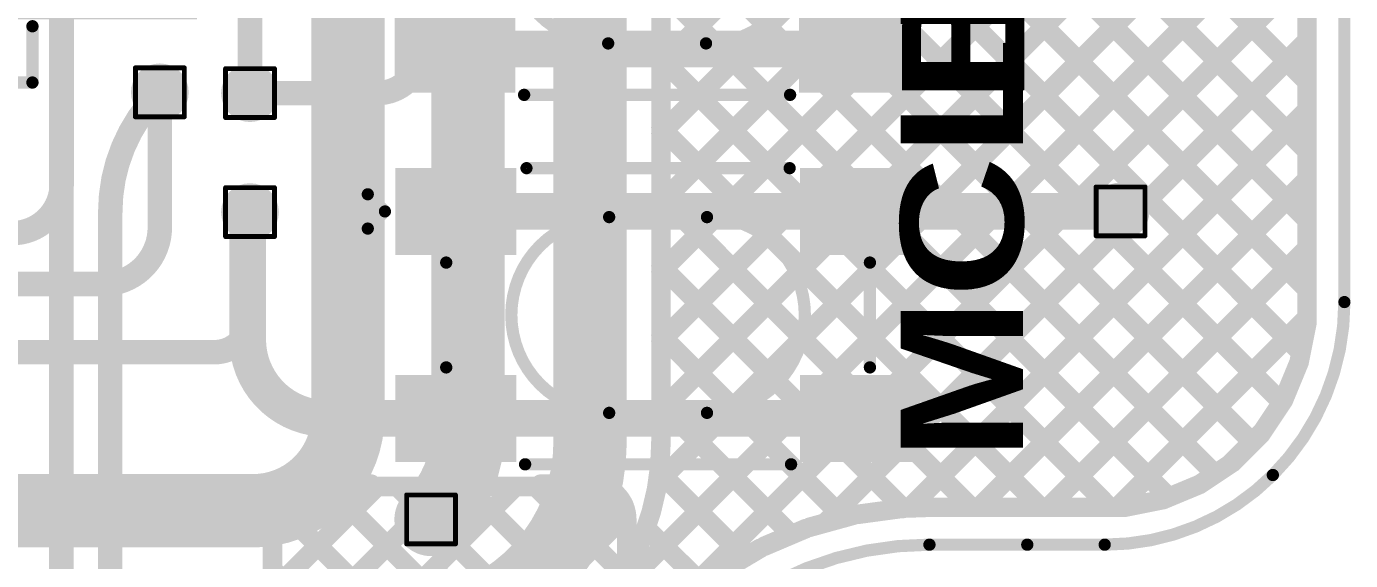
# Model space of a CAD drawing. Header units: inches. Extents: x -17 to 349, y -40 to 215.
# Drawn here: x 103.25 to 117, y 136.72 to 142.26 of the extents above; entities that cross this region are included whole.
import ezdxf

# ---------------------------------------------------------------- set-up
doc = ezdxf.new("R2010")
doc.units = ezdxf.units.IN
for name, color, linetype in [('Board Outline', 216, 'Continuous'), ('Bottom Layer', 5, 'Continuous'), ('Drill Drawing', 1, 'Continuous'), ('Top Layer', 1, 'Continuous'), ('Top Overlay', 2, 'Continuous'), ('Top Paste', 8, 'Continuous'), ('Top Solder', 216, 'Continuous'), ('Via Holes', 16, 'Continuous')]:
    doc.layers.add(name, color=color, linetype=linetype)
doc.styles.add('Arial Black_Bold', font='', dxfattribs={"height": 0.2})
doc.styles.get('Arial Black_Bold').set_extended_font_data('Arial Black', bold=True)

# ---------------------------------------------------------------- blocks, each defined once
blk = doc.blocks.new('SSOP_28_208____62')
at = {"layer": 'Top Layer'}
for points in [[(-4.325, 4.45), (-2.475, 4.45), (-2.475, 4), (-4.325, 4)], [(2.475, 4.45), (4.325, 4.45), (4.325, 4), (2.475, 4)], [(-4.325, 3.8), (-2.475, 3.8), (-2.475, 3.35), (-4.325, 3.35)], [(2.475, 3.8), (4.325, 3.8), (4.325, 3.35), (2.475, 3.35)], [(-4.325, 3.15), (-2.475, 3.15), (-2.475, 2.7), (-4.325, 2.7)], [(2.475, 3.15), (4.325, 3.15), (4.325, 2.7), (2.475, 2.7)], [(-4.325, 2.5), (-2.475, 2.5), (-2.475, 2.05), (-4.325, 2.05)], [(2.475, 2.5), (4.325, 2.5), (4.325, 2.05), (2.475, 2.05)], [(-4.325, 1.85), (-2.475, 1.85), (-2.475, 1.4), (-4.325, 1.4)], [(2.475, 1.85), (4.325, 1.85), (4.325, 1.4), (2.475, 1.4)], [(-4.325, 1.2), (-2.475, 1.2), (-2.475, 0.75), (-4.325, 0.75)], [(2.475, 1.2), (4.325, 1.2), (4.325, 0.75), (2.475, 0.75)], [(-4.325, 0.55), (-2.475, 0.55), (-2.475, 0.1), (-4.325, 0.1)], [(2.475, 0.55), (4.325, 0.55), (4.325, 0.1), (2.475, 0.1)], [(-4.325, -0.1), (-2.475, -0.1), (-2.475, -0.55), (-4.325, -0.55)], [(2.475, -0.1), (4.325, -0.1), (4.325, -0.55), (2.475, -0.55)], [(-4.325, -0.75), (-2.475, -0.75), (-2.475, -1.2), (-4.325, -1.2)], [(2.475, -0.75), (4.325, -0.75), (4.325, -1.2), (2.475, -1.2)], [(-4.325, -1.4), (-2.475, -1.4), (-2.475, -1.85), (-4.325, -1.85)], [(2.475, -1.4), (4.325, -1.4), (4.325, -1.85), (2.475, -1.85)], [(-4.325, -2.05), (-2.475, -2.05), (-2.475, -2.5), (-4.325, -2.5)], [(2.475, -2.05), (4.325, -2.05), (4.325, -2.5), (2.475, -2.5)], [(-4.325, -2.7), (-2.475, -2.7), (-2.475, -3.15), (-4.325, -3.15)], [(2.475, -2.7), (4.325, -2.7), (4.325, -3.15), (2.475, -3.15)], [(-4.325, -3.35), (-2.475, -3.35), (-2.475, -3.8), (-4.325, -3.8)], [(2.475, -3.35), (4.325, -3.35), (4.325, -3.8), (2.475, -3.8)], [(-4.325, -4), (-2.475, -4), (-2.475, -4.45), (-4.325, -4.45)], [(2.475, -4), (4.325, -4), (4.325, -4.45), (2.475, -4.45)]]:
    blk.add_hatch(color=1, dxfattribs=at).paths.add_polyline_path(points)
at = {"layer": 'Top Overlay'}
blk.add_hatch(color=2, dxfattribs=at).paths.add_polyline_path([(-2.362, 3.988), (-2.108, 3.988), (-2.108, 4.445), (-2.362, 4.445)])
at = {"layer": 'Top Paste'}
for points in [[(-4.325, 4.45), (-2.475, 4.45), (-2.475, 4), (-4.325, 4)], [(2.475, 4.45), (4.325, 4.45), (4.325, 4), (2.475, 4)], [(-4.325, 3.8), (-2.475, 3.8), (-2.475, 3.35), (-4.325, 3.35)], [(2.475, 3.8), (4.325, 3.8), (4.325, 3.35), (2.475, 3.35)], [(-4.325, 3.15), (-2.475, 3.15), (-2.475, 2.7), (-4.325, 2.7)], [(2.475, 3.15), (4.325, 3.15), (4.325, 2.7), (2.475, 2.7)], [(-4.325, 2.5), (-2.475, 2.5), (-2.475, 2.05), (-4.325, 2.05)], [(2.475, 2.5), (4.325, 2.5), (4.325, 2.05), (2.475, 2.05)], [(-4.325, 1.85), (-2.475, 1.85), (-2.475, 1.4), (-4.325, 1.4)], [(2.475, 1.85), (4.325, 1.85), (4.325, 1.4), (2.475, 1.4)], [(-4.325, 1.2), (-2.475, 1.2), (-2.475, 0.75), (-4.325, 0.75)], [(2.475, 1.2), (4.325, 1.2), (4.325, 0.75), (2.475, 0.75)], [(-4.325, 0.55), (-2.475, 0.55), (-2.475, 0.1), (-4.325, 0.1)], [(2.475, 0.55), (4.325, 0.55), (4.325, 0.1), (2.475, 0.1)], [(-4.325, -0.1), (-2.475, -0.1), (-2.475, -0.55), (-4.325, -0.55)], [(2.475, -0.1), (4.325, -0.1), (4.325, -0.55), (2.475, -0.55)], [(-4.325, -0.75), (-2.475, -0.75), (-2.475, -1.2), (-4.325, -1.2)], [(2.475, -0.75), (4.325, -0.75), (4.325, -1.2), (2.475, -1.2)], [(-4.325, -1.4), (-2.475, -1.4), (-2.475, -1.85), (-4.325, -1.85)], [(2.475, -1.4), (4.325, -1.4), (4.325, -1.85), (2.475, -1.85)], [(-4.325, -2.05), (-2.475, -2.05), (-2.475, -2.5), (-4.325, -2.5)], [(2.475, -2.05), (4.325, -2.05), (4.325, -2.5), (2.475, -2.5)], [(-4.325, -2.7), (-2.475, -2.7), (-2.475, -3.15), (-4.325, -3.15)], [(2.475, -2.7), (4.325, -2.7), (4.325, -3.15), (2.475, -3.15)], [(-4.325, -3.35), (-2.475, -3.35), (-2.475, -3.8), (-4.325, -3.8)], [(2.475, -3.35), (4.325, -3.35), (4.325, -3.8), (2.475, -3.8)], [(-4.325, -4), (-2.475, -4), (-2.475, -4.45), (-4.325, -4.45)], [(2.475, -4), (4.325, -4), (4.325, -4.45), (2.475, -4.45)]]:
    blk.add_hatch(color=8, dxfattribs=at).paths.add_polyline_path(points)
at = {"layer": 'Top Solder'}
for points in [[(-4.427, 4.552), (-2.373, 4.552), (-2.373, 3.898), (-4.427, 3.898)], [(2.373, 4.552), (4.427, 4.552), (4.427, 3.898), (2.373, 3.898)], [(-4.427, 3.902), (-2.373, 3.902), (-2.373, 3.248), (-4.427, 3.248)], [(2.373, 3.902), (4.427, 3.902), (4.427, 3.248), (2.373, 3.248)], [(-4.427, 3.252), (-2.373, 3.252), (-2.373, 2.598), (-4.427, 2.598)], [(2.373, 3.252), (4.427, 3.252), (4.427, 2.598), (2.373, 2.598)], [(-4.427, 2.602), (-2.373, 2.602), (-2.373, 1.948), (-4.427, 1.948)], [(2.373, 2.602), (4.427, 2.602), (4.427, 1.948), (2.373, 1.948)], [(-4.427, 1.952), (-2.373, 1.952), (-2.373, 1.298), (-4.427, 1.298)], [(2.373, 1.952), (4.427, 1.952), (4.427, 1.298), (2.373, 1.298)], [(-4.427, 1.302), (-2.373, 1.302), (-2.373, 0.648), (-4.427, 0.648)], [(2.373, 1.302), (4.427, 1.302), (4.427, 0.648), (2.373, 0.648)], [(-4.427, 0.652), (-2.373, 0.652), (-2.373, -0.002), (-4.427, -0.002)], [(2.373, 0.652), (4.427, 0.652), (4.427, -0.002), (2.373, -0.002)], [(-4.427, 0.002), (-2.373, 0.002), (-2.373, -0.652), (-4.427, -0.652)], [(2.373, 0.002), (4.427, 0.002), (4.427, -0.652), (2.373, -0.652)], [(-4.427, -0.648), (-2.373, -0.648), (-2.373, -1.302), (-4.427, -1.302)], [(2.373, -0.648), (4.427, -0.648), (4.427, -1.302), (2.373, -1.302)], [(-4.427, -1.298), (-2.373, -1.298), (-2.373, -1.952), (-4.427, -1.952)], [(2.373, -1.298), (4.427, -1.298), (4.427, -1.952), (2.373, -1.952)], [(-4.427, -1.948), (-2.373, -1.948), (-2.373, -2.602), (-4.427, -2.602)], [(2.373, -1.948), (4.427, -1.948), (4.427, -2.602), (2.373, -2.602)], [(-4.427, -2.598), (-2.373, -2.598), (-2.373, -3.252), (-4.427, -3.252)], [(2.373, -2.598), (4.427, -2.598), (4.427, -3.252), (2.373, -3.252)], [(-4.427, -3.248), (-2.373, -3.248), (-2.373, -3.902), (-4.427, -3.902)], [(2.373, -3.248), (4.427, -3.248), (4.427, -3.902), (2.373, -3.902)], [(-4.427, -3.898), (-2.373, -3.898), (-2.373, -4.552), (-4.427, -4.552)], [(2.373, -3.898), (4.427, -3.898), (4.427, -4.552), (2.373, -4.552)]]:
    blk.add_hatch(color=216, dxfattribs=at).paths.add_polyline_path(points)
at = {"layer": 'Top Overlay'}
for points in [[(-2.718, 5.207, 0.127, 0.127, 0), (2.718, 5.207, 0.127, 0.127, 0)], [(-2.718, 4.623, 0.127, 0.127, 0), (-2.718, 5.207, 0.127, 0.127, 0)], [(2.718, 4.623, 0.127, 0.127, 0), (2.718, 5.207, 0.127, 0.127, 0)], [(-4.699, 4.115, 0.2, 0.2, 0), (-4.699, 4.369, 0.2, 0.2, 0)], [(-4.699, 4.369, 0.2, 0.2, 0), (-4.572, 4.242, 0.2, 0.2, 0)], [(-4.699, 4.115, 0.2, 0.2, 0), (-4.572, 4.242, 0.2, 0.2, 0)], [(-2.718, -5.207, 0.127, 0.127, 0), (-2.718, -4.623, 0.127, 0.127, 0)], [(2.718, -5.207, 0.127, 0.127, 0), (2.718, -4.623, 0.127, 0.127, 0)], [(-2.718, -5.207, 0.127, 0.127, 0), (2.718, -5.207, 0.127, 0.127, 0)]]:
    blk.add_lwpolyline(points, format="xyseb", dxfattribs=at)
for points in [[(-2.75, 5.207, 0.0635, 0.0635, 1), (-2.686, 5.207, 0.0635, 0.0635, 1)], [(-2.75, 5.207, 0.0635, 0.0635, 1), (-2.686, 5.207, 0.0635, 0.0635, 1)], [(2.686, 5.207, 0.0635, 0.0635, 1), (2.75, 5.207, 0.0635, 0.0635, 1)], [(2.686, 5.207, 0.0635, 0.0635, 1), (2.75, 5.207, 0.0635, 0.0635, 1)], [(-2.75, 4.623, 0.0635, 0.0635, 1), (-2.686, 4.623, 0.0635, 0.0635, 1)], [(2.686, 4.623, 0.0635, 0.0635, 1), (2.75, 4.623, 0.0635, 0.0635, 1)], [(-4.749, 4.369, 0.1, 0.1, 1), (-4.649, 4.369, 0.1, 0.1, 1)], [(-4.749, 4.369, 0.1, 0.1, 1), (-4.649, 4.369, 0.1, 0.1, 1)], [(-4.622, 4.242, 0.1, 0.1, 1), (-4.522, 4.242, 0.1, 0.1, 1)], [(-4.622, 4.242, 0.1, 0.1, 1), (-4.522, 4.242, 0.1, 0.1, 1)], [(-4.749, 4.115, 0.1, 0.1, 1), (-4.649, 4.115, 0.1, 0.1, 1)], [(-4.749, 4.115, 0.1, 0.1, 1), (-4.649, 4.115, 0.1, 0.1, 1)], [(-2.75, -4.623, 0.0635, 0.0635, 1), (-2.686, -4.623, 0.0635, 0.0635, 1)], [(2.686, -4.623, 0.0635, 0.0635, 1), (2.75, -4.623, 0.0635, 0.0635, 1)], [(-2.75, -5.207, 0.0635, 0.0635, 1), (-2.686, -5.207, 0.0635, 0.0635, 1)], [(-2.75, -5.207, 0.0635, 0.0635, 1), (-2.686, -5.207, 0.0635, 0.0635, 1)], [(2.686, -5.207, 0.0635, 0.0635, 1), (2.75, -5.207, 0.0635, 0.0635, 1)], [(2.686, -5.207, 0.0635, 0.0635, 1), (2.75, -5.207, 0.0635, 0.0635, 1)]]:
    blk.add_lwpolyline(points, format="xyseb", close=True, dxfattribs=at)
blk = doc.blocks.new('PTS810SJK250SMTR_LFS_72')
at = {"layer": 'Top Layer'}
for points in [[(-2.625, 1.425), (-1.575, 1.425), (-1.575, 0.725), (-2.625, 0.725)], [(1.575, 1.425), (2.625, 1.425), (2.625, 0.725), (1.575, 0.725)], [(-2.625, -0.725), (-1.575, -0.725), (-1.575, -1.425), (-2.625, -1.425)], [(1.575, -0.725), (2.625, -0.725), (2.625, -1.425), (1.575, -1.425)]]:
    blk.add_hatch(color=1, dxfattribs=at).paths.add_polyline_path(points)
at = {"layer": 'Top Paste'}
for points in [[(-2.625, 1.425), (-1.575, 1.425), (-1.575, 0.725), (-2.625, 0.725)], [(1.575, 1.425), (2.625, 1.425), (2.625, 0.725), (1.575, 0.725)], [(-2.625, -0.725), (-1.575, -0.725), (-1.575, -1.425), (-2.625, -1.425)], [(1.575, -0.725), (2.625, -0.725), (2.625, -1.425), (1.575, -1.425)]]:
    blk.add_hatch(color=8, dxfattribs=at).paths.add_polyline_path(points)
at = {"layer": 'Top Solder'}
for points in [[(-2.727, 1.527), (-1.473, 1.527), (-1.473, 0.623), (-2.727, 0.623)], [(1.473, 1.527), (2.727, 1.527), (2.727, 0.623), (1.473, 0.623)], [(-2.727, -0.623), (-1.473, -0.623), (-1.473, -1.527), (-2.727, -1.527)], [(1.473, -0.623), (2.727, -0.623), (2.727, -1.527), (1.473, -1.527)]]:
    blk.add_hatch(color=216, dxfattribs=at).paths.add_polyline_path(points)
at = {"layer": 'Top Overlay'}
for points in [[(-1.366, 1.524, 0.127, 0.127, 0), (1.366, 1.524, 0.127, 0.127, 0)], [(-3.014, 1.253, 0.127, 0.127, 0), (-2.837, 1.075, 0.127, 0.127, 0)], [(-3.014, 0.897, 0.127, 0.127, 0), (-3.014, 1.253, 0.127, 0.127, 0)], [(-3.014, 0.897, 0.127, 0.127, 0), (-2.837, 1.075, 0.127, 0.127, 0)], [(-0.508, -1.016, 0.127, 0.127, -1), (-0.508, 1.016, 0.127, 0.127, 0)], [(-0.508, 1.016, 0.127, 0.127, 0), (0.508, 1.016, 0.127, 0.127, 0)], [(0.508, 1.016, 0.127, 0.127, -1), (0.508, -1.016, 0.127, 0.127, 0)], [(-2.2, -0.544, 0.127, 0.127, 0), (-2.2, 0.544, 0.127, 0.127, 0)], [(2.2, -0.544, 0.127, 0.127, 0), (2.2, 0.544, 0.127, 0.127, 0)], [(-0.508, -1.016, 0.127, 0.127, 0), (0.508, -1.016, 0.127, 0.127, 0)], [(-1.381, -1.55, 0.127, 0.127, 0), (1.381, -1.55, 0.127, 0.127, 0)]]:
    blk.add_lwpolyline(points, format="xyseb", dxfattribs=at)
for points in [[(-1.398, 1.524, 0.0635, 0.0635, 1), (-1.335, 1.524, 0.0635, 0.0635, 1)], [(1.335, 1.524, 0.0635, 0.0635, 1), (1.398, 1.524, 0.0635, 0.0635, 1)], [(-3.046, 1.253, 0.0635, 0.0635, 1), (-2.983, 1.253, 0.0635, 0.0635, 1)], [(-3.046, 1.253, 0.0635, 0.0635, 1), (-2.983, 1.253, 0.0635, 0.0635, 1)], [(-2.868, 1.075, 0.0635, 0.0635, 1), (-2.805, 1.075, 0.0635, 0.0635, 1)], [(-2.868, 1.075, 0.0635, 0.0635, 1), (-2.805, 1.075, 0.0635, 0.0635, 1)], [(-0.54, 1.016, 0.0635, 0.0635, 1), (-0.476, 1.016, 0.0635, 0.0635, 1)], [(-0.54, 1.016, 0.0635, 0.0635, 1), (-0.476, 1.016, 0.0635, 0.0635, 1)], [(0.476, 1.016, 0.0635, 0.0635, 1), (0.54, 1.016, 0.0635, 0.0635, 1)], [(0.476, 1.016, 0.0635, 0.0635, 1), (0.54, 1.016, 0.0635, 0.0635, 1)], [(-3.046, 0.897, 0.0635, 0.0635, 1), (-2.983, 0.897, 0.0635, 0.0635, 1)], [(-3.046, 0.897, 0.0635, 0.0635, 1), (-2.983, 0.897, 0.0635, 0.0635, 1)], [(-2.232, 0.544, 0.0635, 0.0635, 1), (-2.168, 0.544, 0.0635, 0.0635, 1)], [(2.168, 0.544, 0.0635, 0.0635, 1), (2.232, 0.544, 0.0635, 0.0635, 1)], [(-2.232, -0.544, 0.0635, 0.0635, 1), (-2.168, -0.544, 0.0635, 0.0635, 1)], [(2.168, -0.544, 0.0635, 0.0635, 1), (2.232, -0.544, 0.0635, 0.0635, 1)], [(-0.54, -1.016, 0.0635, 0.0635, 1), (-0.476, -1.016, 0.0635, 0.0635, 1)], [(-0.54, -1.016, 0.0635, 0.0635, 1), (-0.476, -1.016, 0.0635, 0.0635, 1)], [(0.476, -1.016, 0.0635, 0.0635, 1), (0.54, -1.016, 0.0635, 0.0635, 1)], [(0.476, -1.016, 0.0635, 0.0635, 1), (0.54, -1.016, 0.0635, 0.0635, 1)], [(-1.413, -1.55, 0.0635, 0.0635, 1), (-1.349, -1.55, 0.0635, 0.0635, 1)], [(1.349, -1.55, 0.0635, 0.0635, 1), (1.413, -1.55, 0.0635, 0.0635, 1)]]:
    blk.add_lwpolyline(points, format="xyseb", close=True, dxfattribs=at)
blk = doc.blocks.new('PTS810SJK250SMTR_LFS_73')
at = {"layer": 'Top Layer'}
for points in [[(-2.625, 1.425), (-1.575, 1.425), (-1.575, 0.725), (-2.625, 0.725)], [(1.575, 1.425), (2.625, 1.425), (2.625, 0.725), (1.575, 0.725)], [(-2.625, -0.725), (-1.575, -0.725), (-1.575, -1.425), (-2.625, -1.425)], [(1.575, -0.725), (2.625, -0.725), (2.625, -1.425), (1.575, -1.425)]]:
    blk.add_hatch(color=1, dxfattribs=at).paths.add_polyline_path(points)
at = {"layer": 'Top Paste'}
for points in [[(-2.625, 1.425), (-1.575, 1.425), (-1.575, 0.725), (-2.625, 0.725)], [(1.575, 1.425), (2.625, 1.425), (2.625, 0.725), (1.575, 0.725)], [(-2.625, -0.725), (-1.575, -0.725), (-1.575, -1.425), (-2.625, -1.425)], [(1.575, -0.725), (2.625, -0.725), (2.625, -1.425), (1.575, -1.425)]]:
    blk.add_hatch(color=8, dxfattribs=at).paths.add_polyline_path(points)
at = {"layer": 'Top Solder'}
for points in [[(-2.727, 1.527), (-1.473, 1.527), (-1.473, 0.623), (-2.727, 0.623)], [(1.473, 1.527), (2.727, 1.527), (2.727, 0.623), (1.473, 0.623)], [(-2.727, -0.623), (-1.473, -0.623), (-1.473, -1.527), (-2.727, -1.527)], [(1.473, -0.623), (2.727, -0.623), (2.727, -1.527), (1.473, -1.527)]]:
    blk.add_hatch(color=216, dxfattribs=at).paths.add_polyline_path(points)
at = {"layer": 'Top Overlay'}
for points in [[(-1.366, 1.524, 0.127, 0.127, 0), (1.366, 1.524, 0.127, 0.127, 0)], [(-3.014, 0.897, 0.127, 0.127, 0), (-3.014, 1.253, 0.127, 0.127, 0)], [(-3.014, 1.253, 0.127, 0.127, 0), (-2.837, 1.075, 0.127, 0.127, 0)], [(-3.014, 0.897, 0.127, 0.127, 0), (-2.837, 1.075, 0.127, 0.127, 0)], [(-0.508, -1.016, 0.127, 0.127, -1), (-0.508, 1.016, 0.127, 0.127, 0)], [(-0.508, 1.016, 0.127, 0.127, 0), (0.508, 1.016, 0.127, 0.127, 0)], [(0.508, 1.016, 0.127, 0.127, -1), (0.508, -1.016, 0.127, 0.127, 0)], [(-2.2, -0.544, 0.127, 0.127, 0), (-2.2, 0.544, 0.127, 0.127, 0)], [(2.2, -0.544, 0.127, 0.127, 0), (2.2, 0.544, 0.127, 0.127, 0)], [(-0.508, -1.016, 0.127, 0.127, 0), (0.508, -1.016, 0.127, 0.127, 0)], [(-1.381, -1.55, 0.127, 0.127, 0), (1.381, -1.55, 0.127, 0.127, 0)]]:
    blk.add_lwpolyline(points, format="xyseb", dxfattribs=at)
for points in [[(-1.398, 1.524, 0.0635, 0.0635, 1), (-1.335, 1.524, 0.0635, 0.0635, 1)], [(1.335, 1.524, 0.0635, 0.0635, 1), (1.398, 1.524, 0.0635, 0.0635, 1)], [(-3.046, 1.253, 0.0635, 0.0635, 1), (-2.983, 1.253, 0.0635, 0.0635, 1)], [(-3.046, 1.253, 0.0635, 0.0635, 1), (-2.983, 1.253, 0.0635, 0.0635, 1)], [(-2.868, 1.075, 0.0635, 0.0635, 1), (-2.805, 1.075, 0.0635, 0.0635, 1)], [(-2.868, 1.075, 0.0635, 0.0635, 1), (-2.805, 1.075, 0.0635, 0.0635, 1)], [(-0.54, 1.016, 0.0635, 0.0635, 1), (-0.476, 1.016, 0.0635, 0.0635, 1)], [(-0.54, 1.016, 0.0635, 0.0635, 1), (-0.476, 1.016, 0.0635, 0.0635, 1)], [(0.476, 1.016, 0.0635, 0.0635, 1), (0.54, 1.016, 0.0635, 0.0635, 1)], [(0.476, 1.016, 0.0635, 0.0635, 1), (0.54, 1.016, 0.0635, 0.0635, 1)], [(-3.046, 0.897, 0.0635, 0.0635, 1), (-2.983, 0.897, 0.0635, 0.0635, 1)], [(-3.046, 0.897, 0.0635, 0.0635, 1), (-2.983, 0.897, 0.0635, 0.0635, 1)], [(-2.232, 0.544, 0.0635, 0.0635, 1), (-2.168, 0.544, 0.0635, 0.0635, 1)], [(2.168, 0.544, 0.0635, 0.0635, 1), (2.232, 0.544, 0.0635, 0.0635, 1)], [(-2.232, -0.544, 0.0635, 0.0635, 1), (-2.168, -0.544, 0.0635, 0.0635, 1)], [(2.168, -0.544, 0.0635, 0.0635, 1), (2.232, -0.544, 0.0635, 0.0635, 1)], [(-0.54, -1.016, 0.0635, 0.0635, 1), (-0.476, -1.016, 0.0635, 0.0635, 1)], [(-0.54, -1.016, 0.0635, 0.0635, 1), (-0.476, -1.016, 0.0635, 0.0635, 1)], [(0.476, -1.016, 0.0635, 0.0635, 1), (0.54, -1.016, 0.0635, 0.0635, 1)], [(0.476, -1.016, 0.0635, 0.0635, 1), (0.54, -1.016, 0.0635, 0.0635, 1)], [(-1.413, -1.55, 0.0635, 0.0635, 1), (-1.349, -1.55, 0.0635, 0.0635, 1)], [(1.349, -1.55, 0.0635, 0.0635, 1), (1.413, -1.55, 0.0635, 0.0635, 1)]]:
    blk.add_lwpolyline(points, format="xyseb", close=True, dxfattribs=at)

msp = doc.modelspace()

# ---------------------------------------------------------------- hatches: boundary and pattern name
at = {"layer": 'Bottom Layer'}
h = msp.add_hatch(color=5, dxfattribs=at)
edge = h.paths.add_edge_path()
edge.add_arc((104.635, 141.58), 0.3, 0, 360)
h = msp.add_hatch(color=5, dxfattribs=at)
edge = h.paths.add_edge_path()
edge.add_arc((105.571, 141.572), 0.3, 0, 360)
h = msp.add_hatch(color=5, dxfattribs=at)
edge = h.paths.add_edge_path()
edge.add_arc((105.571, 140.337), 0.3, 0, 360)
h = msp.add_hatch(color=5, dxfattribs=at)
edge = h.paths.add_edge_path()
edge.add_arc((114.612, 140.344), 0.3, 0, 360)
h = msp.add_hatch(color=5, dxfattribs=at)
edge = h.paths.add_edge_path()
edge.add_arc((107.452, 137.147), 0.3, 0, 360)
at = {"layer": 'Top Layer'}
h = msp.add_hatch(color=1, dxfattribs=at)
edge = h.paths.add_edge_path()
edge.add_arc((104.635, 141.58), 0.3, 0, 360)
h = msp.add_hatch(color=1, dxfattribs=at)
edge = h.paths.add_edge_path()
edge.add_arc((105.571, 141.572), 0.3, 0, 360)
h = msp.add_hatch(color=1, dxfattribs=at)
edge = h.paths.add_edge_path()
edge.add_arc((105.571, 140.337), 0.3, 0, 360)
h = msp.add_hatch(color=1, dxfattribs=at)
edge = h.paths.add_edge_path()
edge.add_arc((114.612, 140.344), 0.3, 0, 360)
h = msp.add_hatch(color=1, dxfattribs=at)
edge = h.paths.add_edge_path()
edge.add_arc((107.452, 137.147), 0.3, 0, 360)
at = {"layer": 'Via Holes'}
h = msp.add_hatch(color=7, dxfattribs=at)
edge = h.paths.add_edge_path()
edge.add_arc((104.635, 141.58), 0.15, 0, 360)
h = msp.add_hatch(color=7, dxfattribs=at)
edge = h.paths.add_edge_path()
edge.add_arc((105.571, 141.572), 0.15, 0, 360)
h = msp.add_hatch(color=7, dxfattribs=at)
edge = h.paths.add_edge_path()
edge.add_arc((105.571, 140.337), 0.15, 0, 360)
h = msp.add_hatch(color=7, dxfattribs=at)
edge = h.paths.add_edge_path()
edge.add_arc((114.612, 140.344), 0.15, 0, 360)
h = msp.add_hatch(color=7, dxfattribs=at)
edge = h.paths.add_edge_path()
edge.add_arc((107.452, 137.147), 0.15, 0, 360)

# ---------------------------------------------------------------- linework, layer by layer
at = {"layer": 'Board Outline'}
for points in [[(116.936, 139.403, 0.127, 0.127, 0), (116.936, 159.316, 0.127, 0.127, 0)], [(116.936, 139.403, 0.127, 0.127, -0.198912), (116.193, 137.608, 0.127, 0.127, 0)], [(116.193, 137.608, 0.127, 0.127, -0.198912), (114.447, 136.885, 0.127, 0.127, 0)], [(116.193, 137.608, 0.127, 0.127, 0), (116.193, 137.608, 0.127, 0.127, 0)], [(109.172, 133.302, 0.127, 0.127, -0.424824), (112.627, 136.885, 0.127, 0.127, 0)], [(112.627, 136.885, 0.127, 0.127, 0), (113.643, 136.885, 0.127, 0.127, 0)], [(113.643, 136.885, 0.127, 0.127, 0), (114.447, 136.885, 0.127, 0.127, 0)]]:
    msp.add_lwpolyline(points, format="xyseb", dxfattribs=at)
for points in [[(116.905, 139.403, 0.0635, 0.0635, 1), (116.968, 139.403, 0.0635, 0.0635, 1)], [(116.905, 139.403, 0.0635, 0.0635, 1), (116.968, 139.403, 0.0635, 0.0635, 1)], [(116.161, 137.608, 0.0635, 0.0635, 1), (116.225, 137.608, 0.0635, 0.0635, 1)], [(116.161, 137.608, 0.0635, 0.0635, 1), (116.225, 137.608, 0.0635, 0.0635, 1)], [(116.161, 137.608, 0.0635, 0.0635, 1), (116.225, 137.608, 0.0635, 0.0635, 1)], [(116.161, 137.608, 0.0635, 0.0635, 1), (116.225, 137.608, 0.0635, 0.0635, 1)], [(112.595, 136.885, 0.0635, 0.0635, 1), (112.659, 136.885, 0.0635, 0.0635, 1)], [(112.595, 136.885, 0.0635, 0.0635, 1), (112.659, 136.885, 0.0635, 0.0635, 1)], [(113.611, 136.885, 0.0635, 0.0635, 1), (113.675, 136.885, 0.0635, 0.0635, 1)], [(113.611, 136.885, 0.0635, 0.0635, 1), (113.675, 136.885, 0.0635, 0.0635, 1)], [(114.415, 136.885, 0.0635, 0.0635, 1), (114.479, 136.885, 0.0635, 0.0635, 1)], [(114.415, 136.885, 0.0635, 0.0635, 1), (114.479, 136.885, 0.0635, 0.0635, 1)]]:
    msp.add_lwpolyline(points, format="xyseb", close=True, dxfattribs=at)
at = {"layer": 'Bottom Layer'}
for points in [[(116.548, 159.316, 0.203, 0.203, 0), (116.548, 139.403, 0.203, 0.203, 0)], [(107.835, 138.072, 0.762, 0.762, 0), (107.835, 151.112, 0.762, 0.762, 0)], [(109.103, 137.952, 0.762, 0.762, 0), (109.103, 149.932, 0.762, 0.762, 0)], [(109.839, 137.952, 0.203, 0.203, 0), (109.839, 149.932, 0.203, 0.203, 0)], [(109.839, 141.872, 0.203, 0.203, 0), (116.548, 148.581, 0.203, 0.203, 0)], [(109.839, 148.399, 0.203, 0.203, 0), (116.548, 141.69, 0.203, 0.203, 0)], [(109.839, 141.154, 0.203, 0.203, 0), (116.548, 147.862, 0.203, 0.203, 0)], [(109.839, 147.681, 0.203, 0.203, 0), (116.548, 140.972, 0.203, 0.203, 0)], [(109.839, 140.435, 0.203, 0.203, 0), (116.548, 147.144, 0.203, 0.203, 0)], [(109.839, 140.435, 0.203, 0.203, 0), (116.548, 147.144, 0.203, 0.203, 0)], [(109.839, 146.962, 0.203, 0.203, 0), (116.548, 140.254, 0.203, 0.203, 0)], [(109.839, 139.717, 0.203, 0.203, 0), (116.548, 146.425, 0.203, 0.203, 0)], [(109.839, 146.244, 0.203, 0.203, 0), (116.548, 139.535, 0.203, 0.203, 0)], [(109.839, 138.998, 0.203, 0.203, 0), (116.548, 145.707, 0.203, 0.203, 0)], [(109.839, 145.525, 0.203, 0.203, 0), (116.486, 138.879, 0.203, 0.203, 0)], [(109.839, 138.28, 0.203, 0.203, 0), (116.548, 144.989, 0.203, 0.203, 0)], [(109.839, 144.807, 0.203, 0.203, 0), (116.287, 138.36, 0.203, 0.203, 0)], [(106.588, 138.22, 0.762, 0.762, 0), (106.588, 144.179, 0.762, 0.762, 0)], [(109.805, 137.528, 0.203, 0.203, 0), (116.548, 144.27, 0.203, 0.203, 0)], [(109.839, 144.089, 0.203, 0.203, 0), (115.982, 137.946, 0.203, 0.203, 0)], [(105.777, 132.78, 0.203, 0.203, 0), (116.548, 143.552, 0.203, 0.203, 0)], [(109.839, 143.37, 0.203, 0.203, 0), (115.593, 137.617, 0.203, 0.203, 0)], [(105.777, 132.062, 0.203, 0.203, 0), (116.548, 142.833, 0.203, 0.203, 0)], [(109.839, 142.652, 0.203, 0.203, 0), (115.113, 137.378, 0.203, 0.203, 0)], [(103.616, 140.631, 0.254, 0.254, 0), (103.616, 142.473, 0.254, 0.254, 0)], [(105.571, 141.572, 0.254, 0.254, 0), (105.571, 142.473, 0.254, 0.254, 0)], [(111.543, 137.11, 0.203, 0.203, 0), (116.548, 142.115, 0.203, 0.203, 0)], [(109.839, 141.933, 0.203, 0.203, 0), (114.5, 137.273, 0.203, 0.203, 0)], [(104.635, 140.178, 0.254, 0.254, 0), (104.635, 141.58, 0.254, 0.254, 0)], [(112.418, 137.266, 0.203, 0.203, 0), (116.548, 141.396, 0.203, 0.203, 0)], [(109.839, 141.215, 0.203, 0.203, 0), (113.781, 137.273, 0.203, 0.203, 0)], [(103.616, 140.631, 0.254, 0.254, -0.414214), (103.104, 140.119, 0.254, 0.254, 0)], [(113.143, 137.273, 0.203, 0.203, 0), (116.548, 140.678, 0.203, 0.203, 0)], [(109.839, 140.496, 0.203, 0.203, 0), (113.063, 137.273, 0.203, 0.203, 0)], [(105.571, 139.251, 0.254, 0.254, 0), (105.571, 140.337, 0.254, 0.254, 0)], [(104.635, 140.178, 0.254, 0.254, -0.414214), (104.047, 139.59, 0.254, 0.254, 0)], [(113.861, 137.273, 0.203, 0.203, 0), (116.548, 139.96, 0.203, 0.203, 0)], [(109.839, 139.778, 0.203, 0.203, 0), (112.356, 137.261, 0.203, 0.203, 0)], [(97.91, 139.59, 0.254, 0.254, 0), (104.047, 139.59, 0.254, 0.254, 0)], [(116.548, 139.191, 0.203, 0.203, 0), (116.548, 139.403, 0.203, 0.203, 0)], [(105.571, 139.251, 0.254, 0.254, -0.414214), (105.204, 138.883, 0.254, 0.254, 0)], [(114.58, 137.273, 0.203, 0.203, 0), (116.548, 139.241, 0.203, 0.203, 0)], [(116.465, 138.776, 0.203, 0.203, 0), (116.548, 139.191, 0.203, 0.203, 0)], [(109.839, 139.06, 0.203, 0.203, 0), (111.736, 137.163, 0.203, 0.203, 0)], [(97.509, 138.883, 0.254, 0.254, 0), (105.204, 138.883, 0.254, 0.254, 0)], [(116.303, 138.384, 0.203, 0.203, 0), (116.465, 138.776, 0.203, 0.203, 0)], [(106.588, 138.22, 0.762, 0.762, -0.414214), (105.605, 137.237, 0.762, 0.762, 0)], [(116.068, 138.032, 0.203, 0.203, 0), (116.303, 138.384, 0.203, 0.203, 0)], [(109.103, 137.952, 0.762, 0.762, -0.414214), (107.165, 136.014, 0.762, 0.762, 0)], [(107.835, 138.072, 0.762, 0.762, -0.198912), (107.452, 137.147, 0.762, 0.762, 0)], [(109.839, 138.341, 0.203, 0.203, 0), (111.193, 136.988, 0.203, 0.203, 0)], [(109.839, 137.952, 0.203, 0.203, -0.414214), (107.165, 135.278, 0.203, 0.203, 0)], [(115.741, 137.716, 0.203, 0.203, 0), (116.089, 138.064, 0.203, 0.203, 0)], [(115.918, 137.882, 0.203, 0.203, 0), (116.068, 138.032, 0.203, 0.203, 0)], [(115.773, 137.737, 0.203, 0.203, 0), (115.918, 137.882, 0.203, 0.203, 0)], [(115.432, 137.51, 0.203, 0.203, 0), (115.773, 137.737, 0.203, 0.203, 0)], [(109.821, 137.641, 0.203, 0.203, 0), (110.71, 136.752, 0.203, 0.203, 0)], [(96.866, 137.237, 0.762, 0.762, 0), (105.605, 137.237, 0.762, 0.762, 0)], [(115.054, 137.353, 0.203, 0.203, 0), (115.432, 137.51, 0.203, 0.203, 0)], [(111.885, 137.2, 0.203, 0.203, 0), (112.344, 137.262, 0.203, 0.203, 0)], [(112.383, 137.265, 0.203, 0.203, 0), (112.614, 137.273, 0.203, 0.203, 0)], [(112.627, 137.273, 0.203, 0.203, 0), (113.643, 137.273, 0.203, 0.203, 0)], [(113.643, 137.273, 0.203, 0.203, 0), (114.447, 137.273, 0.203, 0.203, 0)], [(114.447, 137.273, 0.203, 0.203, 0), (114.652, 137.273, 0.203, 0.203, 0)], [(114.652, 137.273, 0.203, 0.203, 0), (115.054, 137.353, 0.203, 0.203, 0)], [(111.388, 137.067, 0.203, 0.203, 0), (111.834, 137.19, 0.203, 0.203, 0)], [(109.685, 137.058, 0.203, 0.203, 0), (110.28, 136.464, 0.203, 0.203, 0)], [(110.913, 136.869, 0.203, 0.203, 0), (111.339, 137.05, 0.203, 0.203, 0)], [(110.469, 136.61, 0.203, 0.203, 0), (110.867, 136.846, 0.203, 0.203, 0)]]:
    msp.add_lwpolyline(points, format="xyseb", dxfattribs=at)
for points in [[(116.497, 142.115, 0.102, 0.102, 1), (116.599, 142.115, 0.102, 0.102, 1)], [(109.788, 141.933, 0.102, 0.102, 1), (109.89, 141.933, 0.102, 0.102, 1)], [(109.788, 141.872, 0.102, 0.102, 1), (109.89, 141.872, 0.102, 0.102, 1)], [(116.497, 141.69, 0.102, 0.102, 1), (116.599, 141.69, 0.102, 0.102, 1)], [(104.572, 141.58, 0.127, 0.127, 1), (104.699, 141.58, 0.127, 0.127, 1)], [(105.508, 141.572, 0.127, 0.127, 1), (105.635, 141.572, 0.127, 0.127, 1)], [(116.497, 141.396, 0.102, 0.102, 1), (116.599, 141.396, 0.102, 0.102, 1)], [(109.788, 141.215, 0.102, 0.102, 1), (109.89, 141.215, 0.102, 0.102, 1)], [(109.788, 141.154, 0.102, 0.102, 1), (109.89, 141.154, 0.102, 0.102, 1)], [(116.497, 140.972, 0.102, 0.102, 1), (116.599, 140.972, 0.102, 0.102, 1)], [(103.553, 140.631, 0.127, 0.127, 1), (103.68, 140.631, 0.127, 0.127, 1)], [(103.553, 140.631, 0.127, 0.127, 1), (103.68, 140.631, 0.127, 0.127, 1)], [(116.497, 140.678, 0.102, 0.102, 1), (116.599, 140.678, 0.102, 0.102, 1)], [(109.788, 140.496, 0.102, 0.102, 1), (109.89, 140.496, 0.102, 0.102, 1)], [(109.788, 140.435, 0.102, 0.102, 1), (109.89, 140.435, 0.102, 0.102, 1)], [(109.788, 140.435, 0.102, 0.102, 1), (109.89, 140.435, 0.102, 0.102, 1)], [(105.508, 140.337, 0.127, 0.127, 1), (105.635, 140.337, 0.127, 0.127, 1)], [(104.572, 140.178, 0.127, 0.127, 1), (104.699, 140.178, 0.127, 0.127, 1)], [(104.572, 140.178, 0.127, 0.127, 1), (104.699, 140.178, 0.127, 0.127, 1)], [(116.497, 140.254, 0.102, 0.102, 1), (116.599, 140.254, 0.102, 0.102, 1)], [(116.497, 139.96, 0.102, 0.102, 1), (116.599, 139.96, 0.102, 0.102, 1)], [(109.788, 139.778, 0.102, 0.102, 1), (109.89, 139.778, 0.102, 0.102, 1)], [(103.983, 139.59, 0.127, 0.127, 1), (104.11, 139.59, 0.127, 0.127, 1)], [(103.983, 139.59, 0.127, 0.127, 1), (104.11, 139.59, 0.127, 0.127, 1)], [(109.788, 139.717, 0.102, 0.102, 1), (109.89, 139.717, 0.102, 0.102, 1)], [(116.497, 139.535, 0.102, 0.102, 1), (116.599, 139.535, 0.102, 0.102, 1)], [(116.497, 139.403, 0.102, 0.102, 1), (116.599, 139.403, 0.102, 0.102, 1)], [(116.497, 139.403, 0.102, 0.102, 1), (116.599, 139.403, 0.102, 0.102, 1)], [(105.508, 139.251, 0.127, 0.127, 1), (105.635, 139.251, 0.127, 0.127, 1)], [(105.508, 139.251, 0.127, 0.127, 1), (105.635, 139.251, 0.127, 0.127, 1)], [(116.497, 139.241, 0.102, 0.102, 1), (116.599, 139.241, 0.102, 0.102, 1)], [(116.497, 139.191, 0.102, 0.102, 1), (116.599, 139.191, 0.102, 0.102, 1)], [(116.497, 139.191, 0.102, 0.102, 1), (116.599, 139.191, 0.102, 0.102, 1)], [(109.788, 139.06, 0.102, 0.102, 1), (109.89, 139.06, 0.102, 0.102, 1)], [(109.788, 138.998, 0.102, 0.102, 1), (109.89, 138.998, 0.102, 0.102, 1)], [(105.14, 138.883, 0.127, 0.127, 1), (105.267, 138.883, 0.127, 0.127, 1)], [(105.14, 138.883, 0.127, 0.127, 1), (105.267, 138.883, 0.127, 0.127, 1)], [(116.414, 138.776, 0.102, 0.102, 1), (116.516, 138.776, 0.102, 0.102, 1)], [(116.414, 138.776, 0.102, 0.102, 1), (116.516, 138.776, 0.102, 0.102, 1)], [(116.435, 138.879, 0.102, 0.102, 1), (116.537, 138.879, 0.102, 0.102, 1)], [(106.398, 138.22, 0.381, 0.381, 1), (106.779, 138.22, 0.381, 0.381, 1)], [(106.398, 138.22, 0.381, 0.381, 1), (106.779, 138.22, 0.381, 0.381, 1)], [(116.236, 138.36, 0.102, 0.102, 1), (116.337, 138.36, 0.102, 0.102, 1)], [(116.252, 138.384, 0.102, 0.102, 1), (116.354, 138.384, 0.102, 0.102, 1)], [(116.252, 138.384, 0.102, 0.102, 1), (116.354, 138.384, 0.102, 0.102, 1)], [(107.644, 138.072, 0.381, 0.381, 1), (108.025, 138.072, 0.381, 0.381, 1)], [(107.644, 138.072, 0.381, 0.381, 1), (108.025, 138.072, 0.381, 0.381, 1)], [(108.912, 137.952, 0.381, 0.381, 1), (109.293, 137.952, 0.381, 0.381, 1)], [(108.912, 137.952, 0.381, 0.381, 1), (109.293, 137.952, 0.381, 0.381, 1)], [(109.788, 138.341, 0.102, 0.102, 1), (109.89, 138.341, 0.102, 0.102, 1)], [(109.788, 138.28, 0.102, 0.102, 1), (109.89, 138.28, 0.102, 0.102, 1)], [(109.788, 137.952, 0.102, 0.102, 1), (109.89, 137.952, 0.102, 0.102, 1)], [(109.788, 137.952, 0.102, 0.102, 1), (109.89, 137.952, 0.102, 0.102, 1)], [(116.017, 138.032, 0.102, 0.102, 1), (116.119, 138.032, 0.102, 0.102, 1)], [(116.017, 138.032, 0.102, 0.102, 1), (116.119, 138.032, 0.102, 0.102, 1)], [(116.038, 138.064, 0.102, 0.102, 1), (116.14, 138.064, 0.102, 0.102, 1)], [(115.867, 137.882, 0.102, 0.102, 1), (115.969, 137.882, 0.102, 0.102, 1)], [(115.867, 137.882, 0.102, 0.102, 1), (115.969, 137.882, 0.102, 0.102, 1)], [(115.931, 137.946, 0.102, 0.102, 1), (116.033, 137.946, 0.102, 0.102, 1)], [(115.69, 137.716, 0.102, 0.102, 1), (115.792, 137.716, 0.102, 0.102, 1)], [(115.722, 137.737, 0.102, 0.102, 1), (115.824, 137.737, 0.102, 0.102, 1)], [(115.722, 137.737, 0.102, 0.102, 1), (115.824, 137.737, 0.102, 0.102, 1)], [(109.77, 137.641, 0.102, 0.102, 1), (109.872, 137.641, 0.102, 0.102, 1)], [(115.542, 137.617, 0.102, 0.102, 1), (115.643, 137.617, 0.102, 0.102, 1)], [(105.415, 137.237, 0.381, 0.381, 1), (105.796, 137.237, 0.381, 0.381, 1)], [(105.415, 137.237, 0.381, 0.381, 1), (105.796, 137.237, 0.381, 0.381, 1)], [(107.261, 137.147, 0.381, 0.381, 1), (107.642, 137.147, 0.381, 0.381, 1)], [(109.755, 137.528, 0.102, 0.102, 1), (109.856, 137.528, 0.102, 0.102, 1)], [(115.382, 137.51, 0.102, 0.102, 1), (115.483, 137.51, 0.102, 0.102, 1)], [(115.382, 137.51, 0.102, 0.102, 1), (115.483, 137.51, 0.102, 0.102, 1)], [(112.293, 137.262, 0.102, 0.102, 1), (112.395, 137.262, 0.102, 0.102, 1)], [(112.306, 137.261, 0.102, 0.102, 1), (112.407, 137.261, 0.102, 0.102, 1)], [(112.332, 137.265, 0.102, 0.102, 1), (112.433, 137.265, 0.102, 0.102, 1)], [(112.367, 137.266, 0.102, 0.102, 1), (112.468, 137.266, 0.102, 0.102, 1)], [(112.563, 137.273, 0.102, 0.102, 1), (112.665, 137.273, 0.102, 0.102, 1)], [(112.576, 137.273, 0.102, 0.102, 1), (112.678, 137.273, 0.102, 0.102, 1)], [(113.012, 137.273, 0.102, 0.102, 1), (113.114, 137.273, 0.102, 0.102, 1)], [(113.092, 137.273, 0.102, 0.102, 1), (113.194, 137.273, 0.102, 0.102, 1)], [(113.592, 137.273, 0.102, 0.102, 1), (113.694, 137.273, 0.102, 0.102, 1)], [(113.592, 137.273, 0.102, 0.102, 1), (113.694, 137.273, 0.102, 0.102, 1)], [(113.73, 137.273, 0.102, 0.102, 1), (113.832, 137.273, 0.102, 0.102, 1)], [(113.811, 137.273, 0.102, 0.102, 1), (113.912, 137.273, 0.102, 0.102, 1)], [(114.396, 137.273, 0.102, 0.102, 1), (114.498, 137.273, 0.102, 0.102, 1)], [(114.396, 137.273, 0.102, 0.102, 1), (114.498, 137.273, 0.102, 0.102, 1)], [(114.449, 137.273, 0.102, 0.102, 1), (114.55, 137.273, 0.102, 0.102, 1)], [(114.529, 137.273, 0.102, 0.102, 1), (114.631, 137.273, 0.102, 0.102, 1)], [(114.601, 137.273, 0.102, 0.102, 1), (114.703, 137.273, 0.102, 0.102, 1)], [(114.601, 137.273, 0.102, 0.102, 1), (114.703, 137.273, 0.102, 0.102, 1)], [(115.003, 137.353, 0.102, 0.102, 1), (115.105, 137.353, 0.102, 0.102, 1)], [(115.003, 137.353, 0.102, 0.102, 1), (115.105, 137.353, 0.102, 0.102, 1)], [(115.063, 137.378, 0.102, 0.102, 1), (115.164, 137.378, 0.102, 0.102, 1)], [(111.685, 137.163, 0.102, 0.102, 1), (111.787, 137.163, 0.102, 0.102, 1)], [(111.784, 137.19, 0.102, 0.102, 1), (111.885, 137.19, 0.102, 0.102, 1)], [(111.834, 137.2, 0.102, 0.102, 1), (111.936, 137.2, 0.102, 0.102, 1)], [(109.635, 137.058, 0.102, 0.102, 1), (109.736, 137.058, 0.102, 0.102, 1)], [(111.142, 136.988, 0.102, 0.102, 1), (111.243, 136.988, 0.102, 0.102, 1)], [(111.288, 137.05, 0.102, 0.102, 1), (111.39, 137.05, 0.102, 0.102, 1)], [(111.337, 137.067, 0.102, 0.102, 1), (111.439, 137.067, 0.102, 0.102, 1)], [(111.492, 137.11, 0.102, 0.102, 1), (111.593, 137.11, 0.102, 0.102, 1)], [(110.863, 136.869, 0.102, 0.102, 1), (110.964, 136.869, 0.102, 0.102, 1)], [(110.659, 136.752, 0.102, 0.102, 1), (110.76, 136.752, 0.102, 0.102, 1)], [(110.816, 136.846, 0.102, 0.102, 1), (110.918, 136.846, 0.102, 0.102, 1)]]:
    msp.add_lwpolyline(points, format="xyseb", close=True, dxfattribs=at)
at = {"layer": 'Drill Drawing'}
for points in [[(104.381, 141.834, 0.0508, 0.0508, 0), (104.889, 141.834, 0.0508, 0.0508, 0)], [(104.381, 141.326, 0.0508, 0.0508, 0), (104.381, 141.834, 0.0508, 0.0508, 0)], [(104.889, 141.326, 0.0508, 0.0508, 0), (104.889, 141.834, 0.0508, 0.0508, 0)], [(105.317, 141.826, 0.0508, 0.0508, 0), (105.825, 141.826, 0.0508, 0.0508, 0)], [(105.317, 141.318, 0.0508, 0.0508, 0), (105.317, 141.826, 0.0508, 0.0508, 0)], [(105.825, 141.318, 0.0508, 0.0508, 0), (105.825, 141.826, 0.0508, 0.0508, 0)], [(104.381, 141.326, 0.0508, 0.0508, 0), (104.889, 141.326, 0.0508, 0.0508, 0)], [(105.317, 141.318, 0.0508, 0.0508, 0), (105.825, 141.318, 0.0508, 0.0508, 0)], [(105.317, 140.591, 0.0508, 0.0508, 0), (105.825, 140.591, 0.0508, 0.0508, 0)], [(105.317, 140.083, 0.0508, 0.0508, 0), (105.317, 140.591, 0.0508, 0.0508, 0)], [(105.825, 140.083, 0.0508, 0.0508, 0), (105.825, 140.591, 0.0508, 0.0508, 0)], [(114.358, 140.598, 0.0508, 0.0508, 0), (114.866, 140.598, 0.0508, 0.0508, 0)], [(114.358, 140.09, 0.0508, 0.0508, 0), (114.358, 140.598, 0.0508, 0.0508, 0)], [(114.866, 140.09, 0.0508, 0.0508, 0), (114.866, 140.598, 0.0508, 0.0508, 0)], [(114.358, 140.09, 0.0508, 0.0508, 0), (114.866, 140.09, 0.0508, 0.0508, 0)], [(105.317, 140.083, 0.0508, 0.0508, 0), (105.825, 140.083, 0.0508, 0.0508, 0)], [(107.198, 137.401, 0.0508, 0.0508, 0), (107.706, 137.401, 0.0508, 0.0508, 0)], [(107.198, 136.893, 0.0508, 0.0508, 0), (107.198, 137.401, 0.0508, 0.0508, 0)], [(107.706, 136.893, 0.0508, 0.0508, 0), (107.706, 137.401, 0.0508, 0.0508, 0)], [(107.198, 136.893, 0.0508, 0.0508, 0), (107.706, 136.893, 0.0508, 0.0508, 0)]]:
    msp.add_lwpolyline(points, format="xyseb", dxfattribs=at)
for points in [[(104.368, 141.834, 0.0254, 0.0254, 1), (104.394, 141.834, 0.0254, 0.0254, 1)], [(104.368, 141.834, 0.0254, 0.0254, 1), (104.394, 141.834, 0.0254, 0.0254, 1)], [(104.876, 141.834, 0.0254, 0.0254, 1), (104.902, 141.834, 0.0254, 0.0254, 1)], [(104.876, 141.834, 0.0254, 0.0254, 1), (104.902, 141.834, 0.0254, 0.0254, 1)], [(105.305, 141.826, 0.0254, 0.0254, 1), (105.33, 141.826, 0.0254, 0.0254, 1)], [(105.305, 141.826, 0.0254, 0.0254, 1), (105.33, 141.826, 0.0254, 0.0254, 1)], [(105.813, 141.826, 0.0254, 0.0254, 1), (105.838, 141.826, 0.0254, 0.0254, 1)], [(105.813, 141.826, 0.0254, 0.0254, 1), (105.838, 141.826, 0.0254, 0.0254, 1)], [(104.368, 141.326, 0.0254, 0.0254, 1), (104.394, 141.326, 0.0254, 0.0254, 1)], [(104.368, 141.326, 0.0254, 0.0254, 1), (104.394, 141.326, 0.0254, 0.0254, 1)], [(104.876, 141.326, 0.0254, 0.0254, 1), (104.902, 141.326, 0.0254, 0.0254, 1)], [(104.876, 141.326, 0.0254, 0.0254, 1), (104.902, 141.326, 0.0254, 0.0254, 1)], [(105.305, 141.318, 0.0254, 0.0254, 1), (105.33, 141.318, 0.0254, 0.0254, 1)], [(105.305, 141.318, 0.0254, 0.0254, 1), (105.33, 141.318, 0.0254, 0.0254, 1)], [(105.813, 141.318, 0.0254, 0.0254, 1), (105.838, 141.318, 0.0254, 0.0254, 1)], [(105.813, 141.318, 0.0254, 0.0254, 1), (105.838, 141.318, 0.0254, 0.0254, 1)], [(105.305, 140.591, 0.0254, 0.0254, 1), (105.33, 140.591, 0.0254, 0.0254, 1)], [(105.305, 140.591, 0.0254, 0.0254, 1), (105.33, 140.591, 0.0254, 0.0254, 1)], [(105.813, 140.591, 0.0254, 0.0254, 1), (105.838, 140.591, 0.0254, 0.0254, 1)], [(105.813, 140.591, 0.0254, 0.0254, 1), (105.838, 140.591, 0.0254, 0.0254, 1)], [(114.345, 140.598, 0.0254, 0.0254, 1), (114.37, 140.598, 0.0254, 0.0254, 1)], [(114.345, 140.598, 0.0254, 0.0254, 1), (114.37, 140.598, 0.0254, 0.0254, 1)], [(114.853, 140.598, 0.0254, 0.0254, 1), (114.878, 140.598, 0.0254, 0.0254, 1)], [(114.853, 140.598, 0.0254, 0.0254, 1), (114.878, 140.598, 0.0254, 0.0254, 1)], [(114.345, 140.09, 0.0254, 0.0254, 1), (114.37, 140.09, 0.0254, 0.0254, 1)], [(114.345, 140.09, 0.0254, 0.0254, 1), (114.37, 140.09, 0.0254, 0.0254, 1)], [(114.853, 140.09, 0.0254, 0.0254, 1), (114.878, 140.09, 0.0254, 0.0254, 1)], [(114.853, 140.09, 0.0254, 0.0254, 1), (114.878, 140.09, 0.0254, 0.0254, 1)], [(105.305, 140.083, 0.0254, 0.0254, 1), (105.33, 140.083, 0.0254, 0.0254, 1)], [(105.305, 140.083, 0.0254, 0.0254, 1), (105.33, 140.083, 0.0254, 0.0254, 1)], [(105.813, 140.083, 0.0254, 0.0254, 1), (105.838, 140.083, 0.0254, 0.0254, 1)], [(105.813, 140.083, 0.0254, 0.0254, 1), (105.838, 140.083, 0.0254, 0.0254, 1)], [(107.185, 137.401, 0.0254, 0.0254, 1), (107.21, 137.401, 0.0254, 0.0254, 1)], [(107.185, 137.401, 0.0254, 0.0254, 1), (107.21, 137.401, 0.0254, 0.0254, 1)], [(107.693, 137.401, 0.0254, 0.0254, 1), (107.718, 137.401, 0.0254, 0.0254, 1)], [(107.693, 137.401, 0.0254, 0.0254, 1), (107.718, 137.401, 0.0254, 0.0254, 1)], [(107.185, 136.893, 0.0254, 0.0254, 1), (107.21, 136.893, 0.0254, 0.0254, 1)], [(107.185, 136.893, 0.0254, 0.0254, 1), (107.21, 136.893, 0.0254, 0.0254, 1)], [(107.693, 136.893, 0.0254, 0.0254, 1), (107.718, 136.893, 0.0254, 0.0254, 1)], [(107.693, 136.893, 0.0254, 0.0254, 1), (107.718, 136.893, 0.0254, 0.0254, 1)]]:
    msp.add_lwpolyline(points, format="xyseb", close=True, dxfattribs=at)
at = {"layer": 'Top Layer'}
for points in [[(103.612, 132.827, 0.254, 0.254, 0), (103.612, 142.566, 0.254, 0.254, 0)], [(107.699, 142.029, 0.381, 0.381, 0), (111.899, 142.029, 0.381, 0.381, 0)], [(107.301, 141.806, 0.254, 0.254, 0), (107.699, 142.029, 0.254, 0.254, 0)], [(107.24, 141.734, 0.254, 0.254, 0), (107.301, 141.806, 0.254, 0.254, 0)], [(107.24, 141.734, 0.254, 0.254, -0.221005), (106.89, 141.572, 0.254, 0.254, 0)], [(104.12, 140.337, 0.254, 0.254, -0.198912), (104.635, 141.58, 0.254, 0.254, 0)], [(105.571, 141.572, 0.254, 0.254, 0), (106.89, 141.572, 0.254, 0.254, 0)], [(105.547, 140.312, 0.381, 0.381, -0.414214), (105.571, 140.337, 0.381, 0.381, 0)], [(107.709, 140.344, 0.381, 0.381, 0), (111.909, 140.344, 0.381, 0.381, 0)], [(111.909, 140.344, 0.381, 0.381, 0), (114.612, 140.344, 0.381, 0.381, 0)], [(104.12, 132.819, 0.254, 0.254, 0), (104.12, 140.337, 0.254, 0.254, 0)], [(105.547, 139.015, 0.381, 0.381, 0), (105.547, 140.312, 0.381, 0.381, 0)], [(106.368, 138.195, 0.381, 0.381, -0.414214), (105.547, 139.015, 0.381, 0.381, 0)], [(106.368, 138.195, 0.381, 0.381, 0), (107.709, 138.195, 0.381, 0.381, 0)], [(107.709, 138.195, 0.381, 0.381, 0), (111.909, 138.195, 0.381, 0.381, 0)], [(105.805, 137.119, 0.203, 0.203, 0), (106.199, 137.513, 0.203, 0.203, 0)], [(105.805, 136.401, 0.203, 0.203, 0), (106.893, 137.489, 0.203, 0.203, 0)], [(105.805, 137.188, 0.203, 0.203, -0.302689), (106.005, 137.488, 0.203, 0.203, 0)], [(105.854, 135.731, 0.203, 0.203, 0), (107.611, 137.489, 0.203, 0.203, 0)], [(105.855, 137.372, 0.203, 0.203, 0), (105.946, 137.464, 0.203, 0.203, 0)], [(106.006, 137.489, 0.203, 0.203, -0.096893), (106.129, 137.513, 0.203, 0.203, 0)], [(106.13, 137.513, 0.203, 0.203, 0), (106.828, 137.513, 0.203, 0.203, 0)], [(106.33, 135.489, 0.203, 0.203, 0), (108.33, 137.489, 0.203, 0.203, 0)], [(106.357, 137.513, 0.203, 0.203, 0), (109.05, 134.82, 0.203, 0.203, 0)], [(106.828, 137.489, 0.203, 0.203, 0), (108.589, 137.489, 0.203, 0.203, 0)], [(107.048, 135.489, 0.203, 0.203, 0), (109.073, 137.513, 0.203, 0.203, 0)], [(107.099, 137.489, 0.203, 0.203, 0), (109.281, 135.308, 0.203, 0.203, 0)], [(107.818, 137.489, 0.203, 0.203, 0), (109.484, 135.823, 0.203, 0.203, 0)], [(108.536, 137.489, 0.203, 0.203, 0), (109.484, 136.542, 0.203, 0.203, 0)], [(108.589, 137.513, 0.203, 0.203, 0), (109.118, 137.513, 0.203, 0.203, 0)], [(109.118, 137.513, 0.203, 0.203, -0.097979), (109.257, 137.486, 0.203, 0.203, 0)], [(109.259, 137.485, 0.203, 0.203, 0), (109.456, 137.288, 0.203, 0.203, 0)], [(109.258, 137.485, 0.203, 0.203, -0.097253), (109.376, 137.407, 0.203, 0.203, 0)], [(109.377, 137.405, 0.203, 0.203, -0.097253), (109.456, 137.288, 0.203, 0.203, 0)], [(105.805, 137.253, 0.203, 0.203, 0), (105.855, 137.372, 0.203, 0.203, 0)], [(105.833, 137.319, 0.203, 0.203, 0), (108.882, 134.269, 0.203, 0.203, 0)], [(109.456, 137.287, 0.203, 0.203, -0.097979), (109.484, 137.147, 0.203, 0.203, 0)], [(105.805, 135.933, 0.203, 0.203, 0), (105.805, 137.188, 0.203, 0.203, 0)], [(105.805, 135.933, 0.203, 0.203, 0), (105.805, 137.188, 0.203, 0.203, 0)], [(107.667, 135.389, 0.203, 0.203, 0), (109.48, 137.202, 0.203, 0.203, 0)], [(109.484, 135.631, 0.203, 0.203, 0), (109.484, 137.147, 0.203, 0.203, 0)], [(105.805, 136.628, 0.203, 0.203, 0), (106.944, 135.489, 0.203, 0.203, 0)]]:
    msp.add_lwpolyline(points, format="xyseb", dxfattribs=at)
for points in [[(107.604, 142.029, 0.191, 0.191, 1), (107.794, 142.029, 0.191, 0.191, 1)], [(111.804, 142.029, 0.191, 0.191, 1), (111.994, 142.029, 0.191, 0.191, 1)], [(107.635, 142.029, 0.127, 0.127, 1), (107.762, 142.029, 0.127, 0.127, 1)], [(107.237, 141.806, 0.127, 0.127, 1), (107.364, 141.806, 0.127, 0.127, 1)], [(107.237, 141.806, 0.127, 0.127, 1), (107.364, 141.806, 0.127, 0.127, 1)], [(107.176, 141.734, 0.127, 0.127, 1), (107.303, 141.734, 0.127, 0.127, 1)], [(107.176, 141.734, 0.127, 0.127, 1), (107.303, 141.734, 0.127, 0.127, 1)], [(104.572, 141.58, 0.127, 0.127, 1), (104.699, 141.58, 0.127, 0.127, 1)], [(105.508, 141.572, 0.127, 0.127, 1), (105.635, 141.572, 0.127, 0.127, 1)], [(106.827, 141.572, 0.127, 0.127, 1), (106.954, 141.572, 0.127, 0.127, 1)], [(106.827, 141.572, 0.127, 0.127, 1), (106.954, 141.572, 0.127, 0.127, 1)], [(105.476, 140.337, 0.191, 0.191, 1), (105.667, 140.337, 0.191, 0.191, 1)], [(107.614, 140.344, 0.191, 0.191, 1), (107.804, 140.344, 0.191, 0.191, 1)], [(111.814, 140.344, 0.191, 0.191, 1), (112.004, 140.344, 0.191, 0.191, 1)], [(111.814, 140.344, 0.191, 0.191, 1), (112.004, 140.344, 0.191, 0.191, 1)], [(114.516, 140.344, 0.191, 0.191, 1), (114.707, 140.344, 0.191, 0.191, 1)], [(104.057, 140.337, 0.127, 0.127, 1), (104.184, 140.337, 0.127, 0.127, 1)], [(104.057, 140.337, 0.127, 0.127, 1), (104.184, 140.337, 0.127, 0.127, 1)], [(105.451, 140.312, 0.191, 0.191, 1), (105.642, 140.312, 0.191, 0.191, 1)], [(105.451, 140.312, 0.191, 0.191, 1), (105.642, 140.312, 0.191, 0.191, 1)], [(105.451, 139.015, 0.191, 0.191, 1), (105.642, 139.015, 0.191, 0.191, 1)], [(105.451, 139.015, 0.191, 0.191, 1), (105.642, 139.015, 0.191, 0.191, 1)], [(106.272, 138.195, 0.191, 0.191, 1), (106.463, 138.195, 0.191, 0.191, 1)], [(106.272, 138.195, 0.191, 0.191, 1), (106.463, 138.195, 0.191, 0.191, 1)], [(107.614, 138.195, 0.191, 0.191, 1), (107.804, 138.195, 0.191, 0.191, 1)], [(107.614, 138.195, 0.191, 0.191, 1), (107.804, 138.195, 0.191, 0.191, 1)], [(111.814, 138.195, 0.191, 0.191, 1), (112.004, 138.195, 0.191, 0.191, 1)], [(105.895, 137.464, 0.102, 0.102, 1), (105.997, 137.464, 0.102, 0.102, 1)], [(105.954, 137.488, 0.102, 0.102, 1), (106.056, 137.488, 0.102, 0.102, 1)], [(105.956, 137.489, 0.102, 0.102, 1), (106.057, 137.489, 0.102, 0.102, 1)], [(106.078, 137.513, 0.102, 0.102, 1), (106.18, 137.513, 0.102, 0.102, 1)], [(106.079, 137.513, 0.102, 0.102, 1), (106.181, 137.513, 0.102, 0.102, 1)], [(106.148, 137.513, 0.102, 0.102, 1), (106.25, 137.513, 0.102, 0.102, 1)], [(106.306, 137.513, 0.102, 0.102, 1), (106.407, 137.513, 0.102, 0.102, 1)], [(106.777, 137.513, 0.102, 0.102, 1), (106.879, 137.513, 0.102, 0.102, 1)], [(106.777, 137.489, 0.102, 0.102, 1), (106.879, 137.489, 0.102, 0.102, 1)], [(106.842, 137.489, 0.102, 0.102, 1), (106.944, 137.489, 0.102, 0.102, 1)], [(107.049, 137.489, 0.102, 0.102, 1), (107.15, 137.489, 0.102, 0.102, 1)], [(107.561, 137.489, 0.102, 0.102, 1), (107.662, 137.489, 0.102, 0.102, 1)], [(107.767, 137.489, 0.102, 0.102, 1), (107.869, 137.489, 0.102, 0.102, 1)], [(108.279, 137.489, 0.102, 0.102, 1), (108.381, 137.489, 0.102, 0.102, 1)], [(108.485, 137.489, 0.102, 0.102, 1), (108.587, 137.489, 0.102, 0.102, 1)], [(108.539, 137.513, 0.102, 0.102, 1), (108.64, 137.513, 0.102, 0.102, 1)], [(108.539, 137.489, 0.102, 0.102, 1), (108.64, 137.489, 0.102, 0.102, 1)], [(109.022, 137.513, 0.102, 0.102, 1), (109.123, 137.513, 0.102, 0.102, 1)], [(109.067, 137.513, 0.102, 0.102, 1), (109.168, 137.513, 0.102, 0.102, 1)], [(109.067, 137.513, 0.102, 0.102, 1), (109.168, 137.513, 0.102, 0.102, 1)], [(109.206, 137.486, 0.102, 0.102, 1), (109.308, 137.486, 0.102, 0.102, 1)], [(109.208, 137.485, 0.102, 0.102, 1), (109.309, 137.485, 0.102, 0.102, 1)], [(109.208, 137.485, 0.102, 0.102, 1), (109.309, 137.485, 0.102, 0.102, 1)], [(109.325, 137.407, 0.102, 0.102, 1), (109.427, 137.407, 0.102, 0.102, 1)], [(109.326, 137.405, 0.102, 0.102, 1), (109.428, 137.405, 0.102, 0.102, 1)], [(105.782, 137.319, 0.102, 0.102, 1), (105.883, 137.319, 0.102, 0.102, 1)], [(105.804, 137.372, 0.102, 0.102, 1), (105.905, 137.372, 0.102, 0.102, 1)], [(105.804, 137.372, 0.102, 0.102, 1), (105.905, 137.372, 0.102, 0.102, 1)], [(109.405, 137.288, 0.102, 0.102, 1), (109.506, 137.288, 0.102, 0.102, 1)], [(109.405, 137.288, 0.102, 0.102, 1), (109.506, 137.288, 0.102, 0.102, 1)], [(109.405, 137.287, 0.102, 0.102, 1), (109.507, 137.287, 0.102, 0.102, 1)], [(105.754, 137.253, 0.102, 0.102, 1), (105.856, 137.253, 0.102, 0.102, 1)], [(105.754, 137.188, 0.102, 0.102, 1), (105.856, 137.188, 0.102, 0.102, 1)], [(105.754, 137.188, 0.102, 0.102, 1), (105.856, 137.188, 0.102, 0.102, 1)], [(105.754, 137.188, 0.102, 0.102, 1), (105.856, 137.188, 0.102, 0.102, 1)], [(109.429, 137.202, 0.102, 0.102, 1), (109.53, 137.202, 0.102, 0.102, 1)], [(109.433, 137.147, 0.102, 0.102, 1), (109.534, 137.147, 0.102, 0.102, 1)], [(109.433, 137.147, 0.102, 0.102, 1), (109.534, 137.147, 0.102, 0.102, 1)], [(105.754, 137.119, 0.102, 0.102, 1), (105.856, 137.119, 0.102, 0.102, 1)], [(105.754, 136.628, 0.102, 0.102, 1), (105.856, 136.628, 0.102, 0.102, 1)]]:
    msp.add_lwpolyline(points, format="xyseb", close=True, dxfattribs=at)

# ---------------------------------------------------------------- block references
for name, p in [('SSOP_28_208____62', (100.594, 146.889)), ('PTS810SJK250SMTR_LFS_72', (109.799, 143.104)), ('PTS810SJK250SMTR_LFS_73', (109.809, 139.269))]:
    msp.add_blockref(name, p)

# ---------------------------------------------------------------- texts
at = {"layer": 'Top Overlay', "style": 'Arial Black_Bold'}
for s, p in [('BOOT', (113.613, 141.465)), ('MCLR', (113.598, 137.756))]:
    msp.add_text(s, height=1.27, rotation=90, dxfattribs=at).set_placement(p)

doc.saveas('drawing.dxf')
